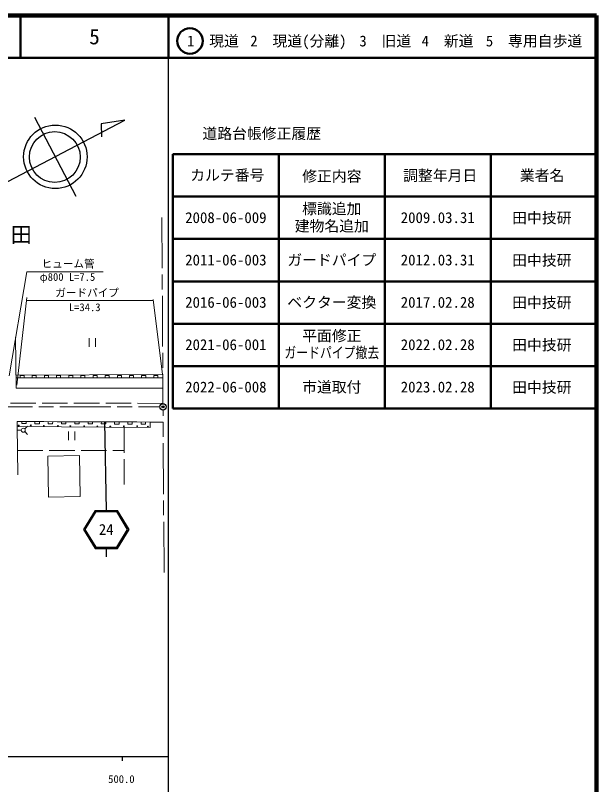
# Model space of a CAD drawing. Units: millimetres at full size, sheet at 1:1000; details may follow other scales. Extents: x 40000 to 680000, y 20000 to 380000.
# Drawn here: x 542828 to 680000, y 198357 to 380000 of the extents above; entities that cross this region are included whole.
import ezdxf
from ezdxf.enums import TextEntityAlignment as Align

# ---------------------------------------------------------------- set-up
doc = ezdxf.new("R2010")
doc.units = ezdxf.units.MM
doc.header["$LTSCALE"] = 1000
doc.header["$PDMODE"] = 32
doc.header["$PDSIZE"] = 500
doc.linetypes.add('CHAIN', pattern=[18.5, 12, -1.5, 3.5, -1.5])
doc.linetypes.add('DASHED', pattern=[7.5, 6, -1.5])
for name, color, linetype, lineweight in [('M-BGD', 7, 'Continuous', 13), ('M-BGD-EXST', 7, 'Continuous', 13), ('M-BMK', 2, 'CHAIN', 13), ('M-BMK-SRVR', 3, 'Continuous', 25), ('M-STR-HTXT', 7, 'Continuous', 13), ('M-STR-STRC', 7, 'Continuous', 25), ('M-TTL', 2, 'Continuous', 140), ('M-TTL-BAND', 7, 'Continuous', 25), ('M-TTL-FRAM', 2, 'Continuous', 50), ('M-TTL-LINE', 7, 'Continuous', 50)]:
    doc.layers.add(name, color=color, linetype=linetype, lineweight=lineweight)
for name, color, linetype in [('M-BMK-HTXT', 7, 'Continuous'), ('M-OTRS', 6, 'Continuous'), ('M-TTL-TXT', 7, 'Continuous')]:
    doc.layers.add(name, color=color, linetype=linetype)
doc.styles.add('ＭＳ ゴシック', font='')
doc.styles.get('ＭＳ ゴシック').set_extended_font_data('MS Gothic')

msp = doc.modelspace()

# ---------------------------------------------------------------- linework, layer by layer
at = {"layer": 'M-BGD'}
for p, q in [((542965, 295016), (577618, 295218)), ((563062, 294442), (542970, 294429)), ((565932, 294444), (563062, 294442)), ((574543, 294450), (565932, 294444)), ((574543, 294450), (577622, 294452)), ((549537, 284074), (543272, 284099)), ((552670, 284061), (549537, 284074)), ((555802, 284048), (552670, 284061)), ((558935, 284035), (555802, 284048)), ((565199, 284010), (558935, 284035)), ((568332, 283997), (565199, 284010)), ((571464, 283984), (568332, 283997)), ((574597, 283972), (571464, 283984)), ((574597, 283972), (577683, 283937)), ((543272, 282915), (543368, 271509)), ((557964, 276085), (550475, 275952)), ((550475, 275952), (550647, 266254)), ((558136, 266386), (557964, 276085)), ((550647, 266254), (558136, 266386))]:
    msp.add_line(p, q, dxfattribs=at)
at = {"layer": 'M-BGD', "linetype": 'DASHED'}
for p, q in [((577656, 288389), (417487, 288685)), ((568499, 282717), (568470, 268216)), ((543320, 277240), (568488, 277256))]:
    msp.add_line(p, q, dxfattribs=at)
at = {"layer": 'M-BGD'}
for points in [[(542889, 303997), (542990, 291986), (577626, 291976)], [(543926, 294430), (543926, 294930), (544883, 294931), (544883, 294431)], [(546797, 294432), (546796, 294932), (547753, 294932), (547753, 294432)], [(549667, 294434), (549667, 294934), (550623, 294934), (550624, 294434)], [(552537, 294436), (552537, 294936), (553494, 294936), (553494, 294436)], [(555408, 294437), (555407, 294937), (556364, 294938), (556364, 294438)], [(558278, 294439), (558278, 294939), (559234, 294940), (559235, 294440)], [(561148, 294441), (561148, 294941), (562105, 294942), (562105, 294442)], [(564018, 294443), (564018, 294943), (564975, 294944), (564975, 294444)], [(566889, 294445), (566888, 294945), (567845, 294945), (567846, 294445)], [(569759, 294447), (569759, 294947), (570716, 294947), (570716, 294447)], [(572629, 294448), (572629, 294948), (573586, 294949), (573586, 294449)], [(575500, 294450), (575499, 294950), (576456, 294951), (576456, 294451)], [(574597, 283972), (574613, 282669), (543272, 282915), (543272, 284099)], [(544317, 284095), (544315, 283595), (545359, 283591), (545361, 284091)], [(547449, 284082), (547447, 283582), (548491, 283578), (548493, 284078)], [(550581, 284069), (550579, 283569), (551624, 283565), (551626, 284065)], [(553714, 284057), (553712, 283557), (554756, 283552), (554758, 284052)], [(556846, 284044), (556844, 283544), (557888, 283540), (557890, 284040)], [(559979, 284031), (559977, 283531), (561021, 283527), (561023, 284027)], [(563111, 284018), (563109, 283518), (564153, 283514), (564155, 284014)], [(566244, 284006), (566242, 283506), (567286, 283501), (567288, 284001)], [(569376, 283993), (569374, 283493), (570418, 283489), (570420, 283989)], [(572508, 283980), (572506, 283480), (573551, 283476), (573553, 283976)]]:
    msp.add_lwpolyline(points, dxfattribs=at)
for centre in [(543620, 283170), (546453, 283197), (549529, 283058), (552873, 283021), (555799, 282975), (559075, 282995), (562174, 282966), (565226, 282933), (568404, 282964), (571576, 283009), (574114, 282889)]:
    msp.add_circle(centre, 100, dxfattribs=at)
at = {"layer": 'M-BGD-EXST'}
for p, q in [((560270, 303766), (560270, 301766)), ((561770, 303766), (561770, 301766)), ((544222, 282035), (543279, 282035)), ((545027, 282368), (545693, 283035)), ((545027, 281702), (545693, 281035)), ((555386, 281702), (555386, 279702)), ((556886, 281702), (556886, 279702))]:
    msp.add_line(p, q, dxfattribs=at)
msp.add_circle((544693, 282035), 471, dxfattribs=at)
at = {"layer": 'M-BMK'}
for p, q in [((577410, 332302), (577656, 288306)), ((479349, 287651), (576911, 287557)), ((577907, 248449), (577665, 286806))]:
    msp.add_line(p, q, dxfattribs=at)
at = {"layer": 'M-BMK-SRVR'}
for p, q in [((539404, 339909), (568654, 355252)), ((547367, 355943), (557123, 337346)), ((568654, 355252), (563058, 354356)), ((563058, 354356), (563112, 351356))]:
    msp.add_line(p, q, dxfattribs=at)
for centre, radius in [((552265, 346607), 7500), ((552121, 346542), 6000), ((577661, 287556), 750)]:
    msp.add_circle(centre, radius, dxfattribs=at)
at = {"layer": 'M-OTRS'}
msp.add_point((577661, 287556), dxfattribs=at)
msp.add_point((577661, 287556), dxfattribs=at)
msp.add_point((577661, 287556), dxfattribs=at)
msp.add_point((577661, 287556), dxfattribs=at)
at = {"layer": 'M-STR-HTXT'}
for p, q in [((543137, 292644), (545537, 313410)), ((575381, 312640), (545448, 312640)), ((575350, 312889), (577518, 295168))]:
    msp.add_line(p, q, dxfattribs=at)
msp.add_lwpolyline([(563542, 319428), (545498, 319428), (541344, 294860)], dxfattribs=at)
at = {"layer": 'M-STR-STRC'}
for p, q in [((563822, 284047), (564263, 263116)), ((561628, 263116), (558864, 258616)), ((561796, 262816), (559217, 258616)), ((561628, 263116), (566900, 263116)), ((561796, 262816), (566733, 262816)), ((569312, 258616), (566733, 262816)), ((569664, 258616), (566900, 263116)), ((558864, 258616), (561628, 254116)), ((559217, 258616), (561796, 254416)), ((566733, 254416), (569312, 258616)), ((566900, 254116), (569664, 258616)), ((561796, 254416), (566733, 254416)), ((561628, 254116), (566900, 254116)), ((564264, 254116), (564264, 252116))]:
    msp.add_line(p, q, dxfattribs=at)
at = {"layer": 'M-TTL'}
for p, q in [((680000, 380000), (40000, 380000)), ((680000, 20000), (680000, 380000))]:
    msp.add_line(p, q, dxfattribs=at)
at = {"layer": 'M-TTL-BAND'}
for p, q in [((579000, 20000), (579000, 370000)), ((40000, 205000), (579000, 205000)), ((568000, 205000), (568000, 204000))]:
    msp.add_line(p, q, dxfattribs=at)
at = {"layer": 'M-TTL-FRAM'}
for p, q in [((580000, 347197), (580000, 287197)), ((580000, 347197), (680000, 347197)), ((580000, 287197), (680000, 287197))]:
    msp.add_line(p, q, dxfattribs=at)
at = {"layer": 'M-TTL-LINE'}
for p, q in [((543997, 380000), (543997, 370000)), ((579000, 380000), (579000, 370000)), ((40000, 370000), (680000, 370000)), ((605000, 347197), (605000, 287197)), ((630000, 347197), (630000, 287197)), ((655000, 347197), (655000, 287197)), ((580000, 337197), (680000, 337197)), ((580000, 327197), (680000, 327197)), ((580000, 317197), (680000, 317197)), ((580000, 307197), (680000, 307197)), ((580000, 297197), (680000, 297197))]:
    msp.add_line(p, q, dxfattribs=at)
msp.add_circle((584031, 373958), 3000, dxfattribs=at)

# ---------------------------------------------------------------- texts
at = {"layer": 'M-BMK-HTXT', "insert": (500295, 325973), "char_height": 3666, "attachment_point": 7, "style": 'ＭＳ ゴシック'}
msp.add_mtext('\\T2.76;字東後田', dxfattribs=at)
at = {"layer": 'M-STR-HTXT', "style": 'ＭＳ ゴシック'}
for s, p in [('ヒューム管', (549014, 319880)), ('φ800 L=7.5', (548558, 316764)), ('ガードパイプ', (552258, 313039)), ('L=34.3', (555450, 309618))]:
    msp.add_text(s, height=1833, dxfattribs=at).set_placement(p, align=Align.BOTTOM_LEFT)
at = {"layer": 'M-STR-STRC', "style": 'ＭＳ ゴシック'}
msp.add_text('24', height=2566, dxfattribs=at).set_placement((564264, 258616), align=Align.MIDDLE_CENTER)
at = {"layer": 'M-TTL-BAND', "style": 'ＭＳ ゴシック'}
msp.add_text('500.0', height=1833, dxfattribs=at).set_placement((567844, 198195), align=Align.BOTTOM_CENTER)
at = {"layer": 'M-TTL-TXT', "style": 'ＭＳ ゴシック'}
for s, height, p in [('5', 3666, (561497, 375000)), ('1\u3000現道', 2566, (589448, 373958)), ('2\u3000現道(分離)', 2566, (609619, 373958)), ('3\u3000旧道', 2566, (630121, 373958)), ('4\u3000新道', 2566, (644824, 373958)), ('5\u3000専用自歩道', 2566, (665228, 373958)), ('道路台帳修正履歴', 2566, (600968, 352113)), ('カルテ番号', 2566, (592839, 342277)), ('修正内容', 2566, (617509, 342023)), ('調整年月日', 2566, (643089, 342197)), ('業者名', 2566, (667134, 342197)), ('標識追加', 2566, (617500, 334358)), ('2008-06-009', 2566, (592500, 332245)), ('2009.03.31', 2566, (642500, 332245)), ('田中技研', 2566, (667077, 332189)), ('建物名追加', 2566, (617500, 330257)), ('2011-06-003', 2566, (592500, 322245)), ('ガードパイプ', 2566, (617500, 322245)), ('2012.03.31', 2566, (642500, 322245)), ('田中技研', 2566, (667077, 322189)), ('2016-06-003', 2566, (592500, 312245)), ('ベクター変換', 2566, (617500, 312245)), ('2017.02.28', 2566, (642500, 312245)), ('田中技研', 2566, (667077, 312189)), ('平面修正', 2566, (617500, 304341)), ('2021-06-001', 2566, (592500, 302245)), ('2022.02.28', 2566, (642500, 302245)), ('田中技研', 2566, (667077, 302189)), ('2022-06-008', 2566, (592500, 292245)), ('市道取付', 2566, (617500, 292245)), ('2023.02.28', 2566, (642500, 292245)), ('田中技研', 2566, (667077, 292189))]:
    msp.add_text(s, height=height, dxfattribs=at).set_placement(p, align=Align.MIDDLE_CENTER)
at = {"layer": 'M-TTL-TXT', "style": 'ＭＳ ゴシック', "width": 0.8}
msp.add_text('ガードパイプ撤去', height=2566, dxfattribs=at).set_placement((617500, 300382), align=Align.MIDDLE_CENTER)

doc.saveas('drawing.dxf')
